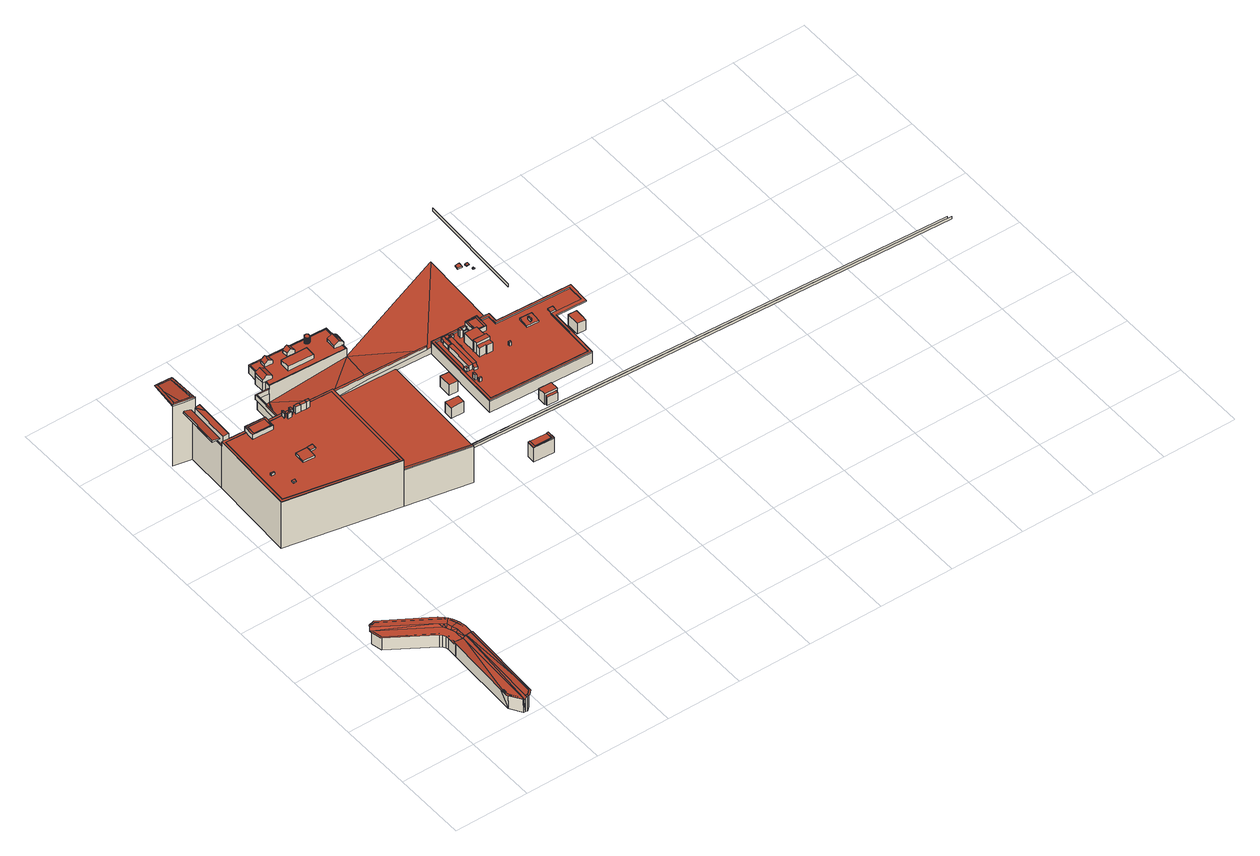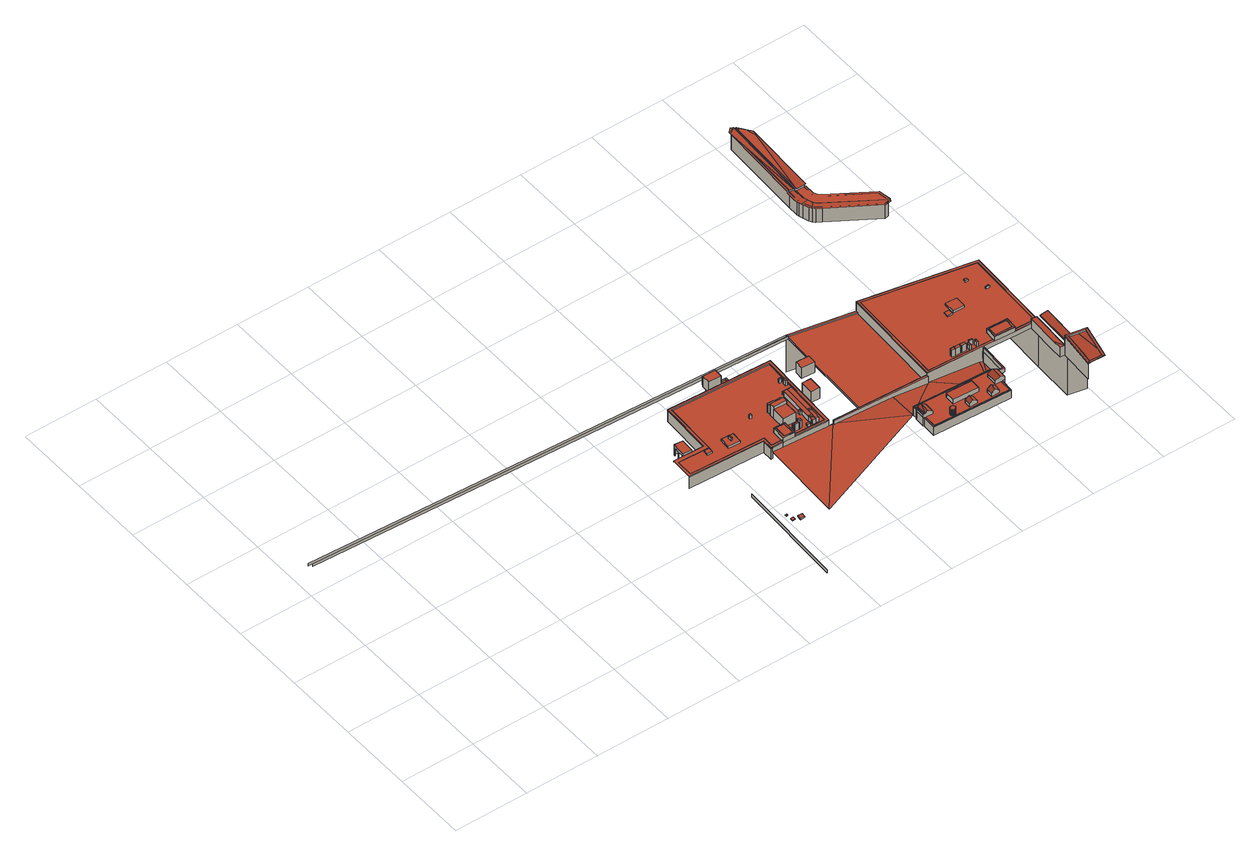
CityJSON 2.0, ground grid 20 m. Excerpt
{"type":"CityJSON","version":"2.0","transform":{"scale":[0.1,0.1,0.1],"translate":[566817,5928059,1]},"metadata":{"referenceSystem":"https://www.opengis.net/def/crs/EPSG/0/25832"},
"CityObjects":{
"building1":{"type":"Building","attributes":{"Grundfläche 2D":"182.866025","Grundhöhe NN":"1.828"},"geometry":[{"type":"Solid","lod":"3","boundaries":[[[[0,1,2,3]],[[0,3,4,5]],[[0,6,7,1]],[[6,8,9]],[[10,1,7,6,9]],[[8,11,12,13,14]],[[10,9,8,14,13]],[[15,10,13]],[[16,17,18]],[[19,20,21,17,22,23,24,25,26]],[[27,20,19,28,29]],[[30,31,32,33,34,27,29,35,36]],[[30,37,31]],[[38,39,40,41,42,43,16,18,44,45,46,47,48,49,50]],[[48,47,46,33,47]],[[33,32,31,48,47]],[[21,44,18]],[[18,17,21]],[[21,20,44]],[[27,34,45]],[[45,44,20,27]],[[45,34,46]],[[34,33,46]],[[51,7,52,53]],[[52,7,54]],[[52,54,9]],[[52,9,55]],[[56,51,53,57]],[[56,57,58,23,5]],[[6,0,5,23,22,17]],[[59,60,11,8,6,17]],[[14,11,60,61]],[[61,62,14]],[[54,9,62,61,55]],[[55,9,54]],[[43,63,64,60]],[[63,65,66,64]],[[43,60,67,16]],[[16,67,59,17]],[[68,23,58,69]],[[70,68,69,71]],[[72,70,71,73]],[[74,72,73,75]],[[76,74,75,77]],[[78,76,77,79]],[[80,78,79,81]],[[82,80,81,83]],[[84,82,83,85]],[[86,47,32,84,85,87]],[[88,89,47,86]],[[90,89,88,91]],[[92,90,91,93]],[[65,92,93,66]],[[73,71,69,58,57,53,52,55,61,60,59,67,60,64,66,93,91,88,86,87,85,83,81,79,77,75]],[[11,14,13,12]],[[15,13,9]],[[62,9,13,14]],[[9,10,15]],[[10,9,54,7,1]],[[5,4,3,2,1,7,51,56]],[[40,39,38,50,49,48,47,89,90,92,65,63,43,42,41]],[[26,25,24,23,68,70,72,74,76,29,28,19]],[[76,78,80,82,37,30,36,35,29]],[[84,32,31,37,82]],[[31,32,47,48]]]],"semantics":{"surfaces":[{"type":"RoofSurface"},{"type":"WallSurface"},{"type":"GroundSurface"}],"values":[[0,0,0,0,0,0,0,0,0,0,0,0,0,0,0,0,0,0,0,0,0,0,0,1,1,1,1,1,1,1,1,1,1,1,1,1,1,1,1,1,1,1,1,1,1,1,1,1,1,1,1,1,1,2,0,0,0,0,0,0,0,0,0,0,0]]}}]},
"building2":{"type":"Building","attributes":{"Grundfläche 2D":"17443.904602","Grundhöhe NN":"2.123"},"children":["building2-1","building2-2","building2-3","building2-4","building2-5","building2-6","building2-7","building2-8","building2-9","building2-10","building2-11","building2-12","building2-13","building2-14","building2-15","building2-16","building2-17","building2-18","building2-19","building2-20","building2-21","building2-22","building2-23","building2-24","building2-25","building2-26","building2-27","building2-28","building2-29","building2-30","building2-31","building2-32","building2-33","building2-34","building2-35","building2-36","building2-37","building2-38","building2-39","building2-40","building2-41","building2-42","building2-43","building2-44","building2-45","building2-46","building2-47","building2-48","building2-49","building2-50","building2-51","building2-52","building2-53","building2-54","building2-55"],"geometry":[{"type":"MultiSurface","lod":"3","boundaries":[[[94,95,96,97]],[[95,94,98,99]],[[100,101,102,103]],[[104,96,95]],[[105,106,104,95]],[[105,95,99,107]],[[106,108,104]],[[109,110,107,111,112]],[[113,114,115,116,117]],[[106,105,107,110,118,119]],[[109,112,120,118,110]],[[104,108,121,122,123,96]],[[103,124,125,100]],[[119,121,108,106]],[[116,126,122,121,119,118,127,128,129,117]],[[94,130,131,98]],[[101,132,133,102]],[[112,111,134,135,136,137,138,139,120]],[[140,134,111,141]],[[127,118,120]],[[120,139,127]],[[142,143,144,145,146,115,114,113,117,129,128,147,148,149]],[[138,150,127,139]],[[150,151,149,148,147,128,127]],[[152,153,154,141,125,124]],[[98,131,155,156,157,158,159,132,101,100,125,141,111,107,99]],[[153,152,160,161]],[[154,162,157,163,140,141]],[[164,165,166,167]],[[152,124,103,102,133,168,169,170,160]],[[158,157,162,171,161,160,170,169]],[[130,94,97,172,173,174]],[[175,176,177,178]],[[179,180,176,175,181,182,183,135,134,140,163,184,185,186,187]],[[177,188,189,178]],[[180,190,177,176]],[[177,190,188]],[[169,168,159,158]],[[188,190,191,189]],[[185,184,163,157,156,155]],[[191,190,192]],[[193,191,192]],[[193,192,194,195,196,197]],[[198,199,195,194]],[[200,201,199,198]],[[180,179,190]],[[202,203,201,200]],[[204,205,203,202]],[[132,159,168,133]],[[130,185,155,131]],[[206,207,208,209,186,185,130,174,173]],[[210,211,212,213]],[[214,192,190,215]],[[216,187,186,217]],[[215,190,179]],[[173,172,218,219,220]],[[211,221,222,212]],[[223,210,213,224]],[[225,226,205,204]],[[211,210,223,221]],[[227,228,207,206,173,220,229]],[[230,215,179,187,216,231]],[[232,233,234,235,236,237,238,239,240,241,242,243,244],[224,213,212,222],[245,246,247,248],[249,250,251,252],[253,254,255,256,257,258,259,260,261,262,263,264,265,266,267,268,269,270,271,272,273,274,275,276,277,278,279,280,281,282,283,284,285,286,287,288,289,290,291,292,293,294,295,296]],[[221,223,224,222]],[[297,227,229,298]],[[299,300,217,186,209]],[[208,301,302,299,209]],[[217,300,303,304,230,231,216]],[[214,215,305,306]],[[306,305,307,308]],[[227,309,310,228]],[[308,307,311,312]],[[228,310,313,314,302,301,208,207]],[[312,311,315,316]],[[304,215,230]],[[297,298,317]],[[316,315,226,225]],[[318,319,320,321]],[[322,323,324,325]],[[326,314,313,327,328]],[[326,328,329,330]],[[331,318,321,332]],[[333,334,319,318,331,335]],[[302,303,300,299]],[[335,331,332,336]],[[328,337,338,329]],[[325,339,340,322]],[[323,341,342,324]],[[343,344,345,346]],[[326,347,348,349,350,351,314]],[[348,347,326,330,352]],[[343,353,354,344]],[[355,345,344,354]],[[356,355,354,353]],[[328,327,357,337]],[[358,359,360,352,342,341]],[[361,362,215,304,303,302,363]],[[359,358,364,365]],[[366,367,368,369]],[[360,370,371,349,348,352]],[[361,363,302,314,351,350,372,373]],[[374,371,370,375,365,364,376,377]],[[322,340,378,379,380,381,382,383,377,376,364,358,341,323],[355,356,346,345]],[[382,384,385,374,377,383]],[[372,350,349,386,387,388,373,389]],[[381,390,384,382]],[[391,392,393,386,349,371,394,395,396]],[[372,350,372,373]],[[373,372,389]],[[397,398,399,400]],[[329,338,401,402,403,404,400,399,405,396,395,394,371,374,385,384,390,406,407,408,339,325,324,342,352,330]],[[397,409,410,398]],[[388,411,412,413,373]],[[388,391,396,405,411]],[[398,411,405,399]],[[398,410,412,411]],[[317,414,415,309,227,297]],[[416,220,219,417,418,419]],[[337,420,401,338]],[[381,380,406,390]],[[340,339,408,378]],[[337,357,421,420]],[[422,423,409,397]],[[422,397,400,404]],[[420,424,402,401]],[[425,426,427,428]]],"semantics":{"surfaces":[{"type":"WallSurface"},{"type":"RoofSurface"}],"values":[0,0,0,0,0,0,1,0,1,0,1,0,0,1,0,0,0,0,0,1,1,1,0,0,0,1,0,0,1,1,0,0,0,0,0,1,1,0,0,0,0,0,0,0,0,1,0,0,0,0,0,0,0,0,1,0,0,0,0,1,1,1,1,0,0,1,0,0,0,0,0,0,0,0,1,1,0,0,0,0,0,0,1,0,0,0,0,0,0,0,0,1,0,0,0,0,1,0,1,0,1,0,1,0,0,0,0,1,1,0,1,0,0,0,0,0,0,0,0,0,0,0,0,0,0,0]}}]},
"building2-1":{"type":"BuildingInstallation","parents":["building2"],"geometry":[{"type":"MultiSurface","lod":"3","boundaries":[[[429,430,431,432]],[[432,431,433,434]],[[429,432,434,435]],[[435,436,430,429]],[[436,433,431,430]]],"semantics":{"surfaces":[{"type":"RoofSurface"},{"type":"WallSurface"}],"values":[0,1,1,1,1]}}]},
"building2-2":{"type":"BuildingInstallation","parents":["building2"],"geometry":[{"type":"MultiSurface","lod":"3","boundaries":[[[437,438,439,440]],[[440,439,441,442]],[[437,440,442,443]],[[438,437,443,444]],[[439,438,444,441]]],"semantics":{"surfaces":[{"type":"RoofSurface"},{"type":"WallSurface"}],"values":[0,1,1,1,1]}}]},
"building2-3":{"type":"BuildingInstallation","parents":["building2"],"geometry":[{"type":"MultiSurface","lod":"3","boundaries":[[[445,446,447,448]],[[449,450,448,447]],[[450,451,445,448]],[[451,452,446,445]],[[452,449,447,446]],[[450,449,452,451]]],"semantics":{"surfaces":[{"type":"RoofSurface"},{"type":"WallSurface"},{"type":"OuterCeilingSurface"}],"values":[0,1,1,1,1,2]}}]},
"building2-4":{"type":"BuildingInstallation","parents":["building2"],"geometry":[{"type":"MultiSurface","lod":"3","boundaries":[[[453,454,455,456,457,458,459,460,461]],[[459,462,463,464,465,466,467,145,146,468,460]],[[456,469,470,471,113,472,459,458,457]],[[472,114,473,474,475,464,463,462,459]],[[145,467,476,145,146,115,116,460,468,146]],[[461,460,116,117,129,128,454,453]]],"semantics":{"surfaces":[{"type":"RoofSurface"},{"type":"WallSurface"}],"values":[0,0,1,1,1,1]}}]},
"building2-5":{"type":"BuildingInstallation","parents":["building2"],"geometry":[{"type":"MultiSurface","lod":"3","boundaries":[[[477,478,456,455,454,479,480]],[[480,481,477]],[[481,482,483,484,467,466,465,464,485,477]],[[486,469,456,478,477,487]],[[479,454,128,147,148,149,481,480]],[[483,482,481,149,142,143,144,476,467,484]],[[475,487,477,485,464]]],"semantics":{"surfaces":[{"type":"RoofSurface"},{"type":"WallSurface"}],"values":[0,0,0,1,1,1,1]}}]},
"building2-6":{"type":"BuildingInstallation","parents":["building2"],"geometry":[{"type":"MultiSurface","lod":"3","boundaries":[[[488,489,490,491]],[[492,493,489,488]],[[493,494,490,489]],[[494,495,491,490]],[[495,492,488,491]]],"semantics":{"surfaces":[{"type":"RoofSurface"},{"type":"WallSurface"}],"values":[0,1,1,1,1]}}]},
"building2-7":{"type":"BuildingInstallation","parents":["building2"],"geometry":[{"type":"MultiSurface","lod":"3","boundaries":[[[496,497,498,499,500,501]],[[154,153,498,497]],[[153,161,499,498]],[[501,500,167,166]],[[496,501,166,165]]],"semantics":{"surfaces":[{"type":"RoofSurface"},{"type":"WallSurface"}],"values":[0,1,1,1,1]}}]},
"building2-8":{"type":"BuildingInstallation","parents":["building2"],"geometry":[{"type":"MultiSurface","lod":"3","boundaries":[[[497,496,502,500,499,503,504]],[[165,164,502,496]],[[500,502,164,167]],[[161,171,162,504,503,499]],[[162,154,497,504]]],"semantics":{"surfaces":[{"type":"RoofSurface"},{"type":"WallSurface"}],"values":[0,1,1,1,1]}}]},
"building2-9":{"type":"BuildingInstallation","parents":["building2"],"geometry":[{"type":"MultiSurface","lod":"3","boundaries":[[[505,506,507,508]],[[509,510,506,505]],[[510,511,507,506]],[[511,512,508,507]],[[512,509,505,508]]],"semantics":{"surfaces":[{"type":"RoofSurface"},{"type":"WallSurface"}],"values":[0,1,1,1,1]}}]},
"building2-10":{"type":"BuildingInstallation","parents":["building2"],"geometry":[{"type":"MultiSurface","lod":"3","boundaries":[[[513,514,515,516]],[[516,515,517,518]],[[513,516,518,519]],[[514,513,519,520]],[[515,514,520,517]]],"semantics":{"surfaces":[{"type":"RoofSurface"},{"type":"WallSurface"}],"values":[0,1,1,1,1]}}]},
"building2-11":{"type":"BuildingInstallation","parents":["building2"],"geometry":[{"type":"MultiSurface","lod":"3","boundaries":[[[521,522,523,524]],[[524,523,525,526]],[[526,527,521,524]],[[522,521,527,528]],[[528,525,523,522]]],"semantics":{"surfaces":[{"type":"RoofSurface"},{"type":"WallSurface"}],"values":[0,1,1,1,1]}}]},
"building2-12":{"type":"BuildingInstallation","parents":["building2"],"geometry":[{"type":"MultiSurface","lod":"3","boundaries":[[[529,530,531,532]],[[533,534,530,529]],[[534,535,531,530]],[[535,536,532,531]],[[536,533,529,532]]],"semantics":{"surfaces":[{"type":"RoofSurface"},{"type":"WallSurface"}],"values":[0,1,1,1,1]}}]},
"building2-13":{"type":"BuildingInstallation","parents":["building2"],"geometry":[{"type":"MultiSurface","lod":"3","boundaries":[[[537,538,539,540,541,542,543,193,197,544]],[[178,189,543,542]],[[543,189,191,193]],[[545,538,537,544,197,196,546,547]],[[548,541,540,539,538,545,549,550]],[[548,178,542,541]]],"semantics":{"surfaces":[{"type":"RoofSurface"},{"type":"WallSurface"}],"values":[0,1,1,1,1,1]}}]},
"building2-14":{"type":"BuildingInstallation","parents":["building2"],"geometry":[{"type":"MultiSurface","lod":"3","boundaries":[[[551,552,553,554,555]],[[553,552,556,557]],[[554,553,557,558]],[[555,554,558,559]],[[556,552,551,555,559,560]]],"semantics":{"surfaces":[{"type":"RoofSurface"},{"type":"WallSurface"}],"values":[0,1,1,1,1]}}]},
"building2-15":{"type":"BuildingInstallation","parents":["building2"],"geometry":[{"type":"MultiSurface","lod":"3","boundaries":[[[561,562,563,564]],[[564,563,565,566]],[[561,564,566,567]],[[562,561,567,568]],[[563,562,568,565]]],"semantics":{"surfaces":[{"type":"RoofSurface"},{"type":"WallSurface"}],"values":[0,1,1,1,1]}}]},
"building2-16":{"type":"BuildingInstallation","parents":["building2"],"geometry":[{"type":"MultiSurface","lod":"3","boundaries":[[[569,570,571,572]],[[572,571,573,574]],[[569,572,574,575]],[[570,569,575,576]],[[571,570,576,573]]],"semantics":{"surfaces":[{"type":"RoofSurface"},{"type":"WallSurface"}],"values":[0,1,1,1,1]}}]},
"building2-17":{"type":"BuildingInstallation","parents":["building2"],"geometry":[{"type":"MultiSurface","lod":"3","boundaries":[[[577,578,579,580]],[[578,581,582,583,584,579]],[[233,232,585,586,202,200,583,582,581,578,577]],[[200,198,584,583]],[[587,235,234,580,579,584,198,194,588]],[[577,580,234,233]]],"semantics":{"surfaces":[{"type":"RoofSurface"},{"type":"WallSurface"}],"values":[0,0,1,1,1,1]}}]},
"building2-18":{"type":"BuildingInstallation","parents":["building2"],"geometry":[{"type":"MultiSurface","lod":"3","boundaries":[[[589,590,591,592]],[[593,589,592,594]],[[249,594,592,591,250]],[[593,594,249,252]],[[251,590,589,593,252]],[[591,590,251,250]]],"semantics":{"surfaces":[{"type":"RoofSurface"},{"type":"WallSurface"}],"values":[0,0,1,1,1,1]}}]},
"building2-19":{"type":"BuildingInstallation","parents":["building2"],"geometry":[{"type":"MultiSurface","lod":"3","boundaries":[[[298,595,174,416]],[[206,595,298,229]],[[206,173,174,595]],[[220,416,174,173]]],"semantics":{"surfaces":[{"type":"RoofSurface"},{"type":"WallSurface"}],"values":[0,1,1,1]}}]},
"building2-20":{"type":"BuildingInstallation","parents":["building2"],"geometry":[{"type":"MultiSurface","lod":"3","boundaries":[[[596,597,587,588,598,599,600,601]],[[596,601,238,237]],[[194,192,598,588]],[[192,214,599,598]],[[214,306,600,599]],[[597,596,237,236]],[[587,597,236,235]]],"semantics":{"surfaces":[{"type":"RoofSurface"},{"type":"WallSurface"}],"values":[0,1,1,1,1,1,1]}}]},
"building2-21":{"type":"BuildingInstallation","parents":["building2"],"geometry":[{"type":"MultiSurface","lod":"3","boundaries":[[[602,603,604,605]],[[606,603,602,607]],[[605,604,246,245]],[[248,607,602,605,245]],[[606,607,248,247]],[[246,604,603,606,247]]],"semantics":{"surfaces":[{"type":"RoofSurface"},{"type":"WallSurface"}],"values":[0,0,1,1,1,1]}}]},
"building2-22":{"type":"BuildingInstallation","parents":["building2"],"geometry":[{"type":"MultiSurface","lod":"3","boundaries":[[[608,586,585,609,610,611,612,613]],[[609,585,232,244]],[[610,609,244,243]],[[611,610,243,242]],[[316,225,613,612]],[[225,204,608,613]],[[204,202,586,608]]],"semantics":{"surfaces":[{"type":"RoofSurface"},{"type":"WallSurface"}],"values":[0,1,1,1,1,1,1]}}]},
"building2-23":{"type":"BuildingInstallation","parents":["building2"],"geometry":[{"type":"MultiSurface","lod":"3","boundaries":[[[614,615,616,617,618,619,620,621,622,623,624,625,626,627,628,629,630,631,632,633,634,635,636,637,638,639,640,641,642,643,644,645,646,647,648,649,650,651,652,653,654,655,656,657]],[[616,615,289,288]],[[617,616,288,287]],[[618,617,287,286]],[[614,657,291,290]],[[615,614,290,289]],[[619,618,286,285]],[[620,619,285,284]],[[621,620,284,283]],[[622,621,283,282]],[[623,622,282,281]],[[624,623,281,280]],[[625,624,280,279]],[[626,625,279,278]],[[627,626,278,277]],[[628,627,277,276]],[[629,628,276,275]],[[630,629,275,274]],[[631,630,274,273]],[[632,631,273,272]],[[633,632,272,271]],[[634,633,271,270]],[[635,634,270,269]],[[636,635,269,268]],[[637,636,268,267]],[[638,637,267,266]],[[639,638,266,265]],[[640,639,265,264]],[[641,640,264,263]],[[642,641,263,262]],[[643,642,262,261]],[[644,643,261,260]],[[645,644,260,259]],[[646,645,259,258]],[[647,646,258,257]],[[648,647,257,256]],[[649,648,256,255]],[[650,649,255,254]],[[651,650,254,253]],[[652,651,253,296]],[[653,652,296,295]],[[654,653,295,294]],[[655,654,294,293]],[[656,655,293,292]],[[657,656,292,291]]],"semantics":{"surfaces":[{"type":"RoofSurface"},{"type":"WallSurface"}],"values":[0,1,1,1,1,1,1,1,1,1,1,1,1,1,1,1,1,1,1,1,1,1,1,1,1,1,1,1,1,1,1,1,1,1,1,1,1,1,1,1,1,1,1,1,1]}}]},
"building2-24":{"type":"BuildingInstallation","parents":["building2"],"geometry":[{"type":"MultiSurface","lod":"3","boundaries":[[[658,659,660,661]],[[662,661,663]],[[658,661,662]],[[664,665,663,666]],[[662,663,665]],[[664,666,667]],[[661,660,239,238,601,600,306,308,667,666,663]],[[308,312,664,667]],[[242,241,240,659,658,662,665,664,312,316,612,611]],[[660,659,240,239]]],"semantics":{"surfaces":[{"type":"RoofSurface"},{"type":"WallSurface"}],"values":[0,0,0,0,0,0,1,1,1,1]}}]},
"building2-25":{"type":"BuildingInstallation","parents":["building2"],"geometry":[{"type":"MultiSurface","lod":"3","boundaries":[[[668,669,670,671]],[[671,670,672,673]],[[668,671,673,674]],[[669,668,674,675]],[[670,669,675,672]]],"semantics":{"surfaces":[{"type":"RoofSurface"},{"type":"WallSurface"}],"values":[0,1,1,1,1]}}]},
"building2-26":{"type":"BuildingInstallation","parents":["building2"],"geometry":[{"type":"MultiSurface","lod":"3","boundaries":[[[676,677,678,679]],[[680,681,679,678]],[[681,682,676,679]],[[677,676,682,683]],[[678,677,683,680]]],"semantics":{"surfaces":[{"type":"RoofSurface"},{"type":"WallSurface"}],"values":[0,1,1,1,1]}}]},
"building2-27":{"type":"BuildingInstallation","parents":["building2"],"geometry":[{"type":"MultiSurface","lod":"3","boundaries":[[[684,685,686,687]],[[687,686,688,689]],[[684,687,689,690]],[[685,684,690,691]],[[686,685,691,688]]],"semantics":{"surfaces":[{"type":"RoofSurface"},{"type":"WallSurface"}],"values":[0,1,1,1,1]}}]},
"building2-28":{"type":"BuildingInstallation","parents":["building2"],"geometry":[{"type":"MultiSurface","lod":"3","boundaries":[[[692,693,694,695]],[[695,694,696,697]],[[692,695,697,698]],[[693,692,698,699]],[[694,693,699,696]]],"semantics":{"surfaces":[{"type":"RoofSurface"},{"type":"WallSurface"}],"values":[0,1,1,1,1]}}]},
"building2-29":{"type":"BuildingInstallation","parents":["building2"],"geometry":[{"type":"MultiSurface","lod":"3","boundaries":[[[700,701,702,703,704,705,706,707]],[[335,333,702,701]],[[333,708,703,702]],[[704,703,708,709]],[[709,334,705,704]],[[334,319,706,705]],[[319,318,707,706]],[[318,331,700,707]],[[331,335,701,700]]],"semantics":{"surfaces":[{"type":"RoofSurface"},{"type":"WallSurface"}],"values":[0,1,1,1,1,1,1,1,1]}}]},
"building2-30":{"type":"BuildingInstallation","parents":["building2"],"geometry":[{"type":"MultiSurface","lod":"3","boundaries":[[[710,711,712,713]],[[714,715,713,712]],[[715,716,710,713]],[[716,717,711,710]]],"semantics":{"surfaces":[{"type":"RoofSurface"},{"type":"WallSurface"}],"values":[0,1,1,1]}}]},
"building2-31":{"type":"BuildingInstallation","parents":["building2"],"geometry":[{"type":"MultiSurface","lod":"3","boundaries":[[[718,719,720,721]],[[722,723,718,721]],[[723,724,719,718]],[[724,725,720,719]]],"semantics":{"surfaces":[{"type":"RoofSurface"},{"type":"WallSurface"}],"values":[0,1,1,1]}}]},
"building2-32":{"type":"BuildingInstallation","parents":["building2"],"geometry":[{"type":"MultiSurface","lod":"3","boundaries":[[[726,727,728,729,730]],[[731,727,728,732,728,727,726,733]],[[728,732,714,712,711,729]],[[717,722,721,730,729,711]]],"semantics":{"surfaces":[{"type":"RoofSurface"},{"type":"WallSurface"}],"values":[0,1,1,1]}}]},
"building2-33":{"type":"BuildingInstallation","parents":["building2"],"geometry":[{"type":"MultiSurface","lod":"3","boundaries":[[[734,728,727]],[[734,727,735]],[[731,736,735,727]],[[737,732,728,734]]],"semantics":{"surfaces":[{"type":"RoofSurface"},{"type":"WallSurface"}],"values":[0,0,1,1]}}]},
"building2-34":{"type":"BuildingInstallation","parents":["building2"],"geometry":[{"type":"MultiSurface","lod":"3","boundaries":[[[738,739,740,726,730,741,742]],[[733,726,740,743]],[[721,720,725,744,742,741,730]],[[745,738,742,744,746,747,748,749]]],"semantics":{"surfaces":[{"type":"RoofSurface"},{"type":"WallSurface"}],"values":[0,1,1,1]}}]},
"building2-35":{"type":"BuildingInstallation","parents":["building2"],"geometry":[{"type":"MultiSurface","lod":"3","boundaries":[[[750,751,734,735,752,753,754,755]],[[736,756,752,735]],[[756,757,753,752]],[[757,758,754,753]],[[758,759,755,754]],[[759,760,750,755]],[[760,761,751,750]],[[761,737,734,751]]],"semantics":{"surfaces":[{"type":"RoofSurface"},{"type":"WallSurface"}],"values":[0,1,1,1,1,1,1,1]}}]},
"building2-36":{"type":"BuildingInstallation","parents":["building2"],"geometry":[{"type":"MultiSurface","lod":"3","boundaries":[[[762,763,748,747]],[[746,764,762,747]],[[764,765,763,762]],[[765,749,748,763]]],"semantics":{"surfaces":[{"type":"RoofSurface"},{"type":"WallSurface"}],"values":[0,1,1,1]}}]},
"building2-37":{"type":"BuildingInstallation","parents":["building2"],"geometry":[{"type":"MultiSurface","lod":"3","boundaries":[[[740,739,766,767]],[[738,768,739]],[[768,766,739]],[[766,768,769,770,771,772]],[[745,773,768,738]],[[773,774,769,768]],[[774,775,770,769]],[[775,776,771,770]],[[776,777,772,771]],[[777,778,766,772]],[[778,779,767,766]],[[779,743,740,767]]],"semantics":{"surfaces":[{"type":"RoofSurface"},{"type":"WallSurface"}],"values":[0,0,0,0,1,1,1,1,1,1,1,1]}}]},
"building2-38":{"type":"BuildingInstallation","parents":["building2"],"geometry":[{"type":"MultiSurface","lod":"3","boundaries":[[[780,781,782,783]],[[784,785,780,783]],[[785,786,781,780]],[[786,787,782,781]]],"semantics":{"surfaces":[{"type":"RoofSurface"},{"type":"WallSurface"}],"values":[0,1,1,1]}}]},
"building2-39":{"type":"BuildingInstallation","parents":["building2"],"geometry":[{"type":"MultiSurface","lod":"3","boundaries":[[[788,789,790,791]],[[792,793,789,788]],[[794,790,789,793,784,783,782,787]],[[794,795,791,790]],[[795,792,788,791]]],"semantics":{"surfaces":[{"type":"RoofSurface"},{"type":"WallSurface"}],"values":[0,1,1,1,1]}}]},
"building2-40":{"type":"BuildingInstallation","parents":["building2"],"geometry":[{"type":"MultiSurface","lod":"3","boundaries":[[[796,797,798,799,800]],[[801,798,797,796,802,803]],[[799,798,801,804]],[[800,799,804,805]],[[796,800,805,802]]],"semantics":{"surfaces":[{"type":"RoofSurface"},{"type":"WallSurface"}],"values":[0,1,1,1,1]}}]},
"building2-41":{"type":"BuildingInstallation","parents":["building2"],"geometry":[{"type":"MultiSurface","lod":"3","boundaries":[[[806,807,808,809,810,811]],[[812,813,806,811]],[[813,814,807,806]],[[814,815,808,807]],[[815,816,809,808]],[[816,817,810,809]]],"semantics":{"surfaces":[{"type":"RoofSurface"},{"type":"WallSurface"}],"values":[0,1,1,1,1,1]}}]},
"building2-42":{"type":"BuildingInstallation","parents":["building2"],"geometry":[{"type":"MultiSurface","lod":"3","boundaries":[[[818,819,820,821,822]],[[820,819,811,810,817,823]],[[356,353,821,820,823]],[[353,343,822,821]],[[824,818,822,343,346]],[[812,811,819,818,824]]],"semantics":{"surfaces":[{"type":"RoofSurface"},{"type":"WallSurface"}],"values":[0,1,1,1,1,1]}}]},
"building2-43":{"type":"BuildingInstallation","parents":["building2"],"geometry":[{"type":"MultiSurface","lod":"3","boundaries":[[[825,826,827,828]],[[829,830,826,825]],[[830,831,827,826]],[[831,832,828,827]],[[832,829,825,828]]],"semantics":{"surfaces":[{"type":"RoofSurface"},{"type":"WallSurface"}],"values":[0,1,1,1,1]}}]},
"building2-44":{"type":"BuildingInstallation","parents":["building2"],"geometry":[{"type":"MultiSurface","lod":"3","boundaries":[[[833,834,835,836]],[[835,834,837,838]],[[836,835,838,839]],[[833,836,839,840]],[[834,833,840,837]]],"semantics":{"surfaces":[{"type":"RoofSurface"},{"type":"WallSurface"}],"values":[0,1,1,1,1]}}]},
"building2-45":{"type":"BuildingInstallation","parents":["building2"],"geometry":[{"type":"MultiSurface","lod":"3","boundaries":[[[841,842,843,844]],[[845,846,842,841]],[[846,847,843,842]],[[847,848,844,843]],[[848,845,841,844]]],"semantics":{"surfaces":[{"type":"RoofSurface"},{"type":"WallSurface"}],"values":[0,1,1,1,1]}}]},
"building2-46":{"type":"BuildingInstallation","parents":["building2"],"geometry":[{"type":"MultiSurface","lod":"3","boundaries":[[[849,850,851,852]],[[359,365,851,850]],[[849,852,369,368]]],"semantics":{"surfaces":[{"type":"RoofSurface"},{"type":"WallSurface"}],"values":[0,1,1]}}]},
"building2-47":{"type":"BuildingInstallation","parents":["building2"],"geometry":[{"type":"MultiSurface","lod":"3","boundaries":[[[853,854,850,849,855,856,852,851,857]],[[855,849,368,367]],[[856,855,367,366]],[[852,856,366,369]],[[365,375,370,853,857,851]],[[370,360,854,853]],[[360,359,850,854]]],"semantics":{"surfaces":[{"type":"RoofSurface"},{"type":"WallSurface"}],"values":[0,1,1,1,1,1,1]}}]},
"building2-48":{"type":"BuildingInstallation","parents":["building2"],"geometry":[{"type":"MultiSurface","lod":"3","boundaries":[[[858,859,860,861]],[[861,860,862,863]],[[858,861,863,864]],[[859,858,864,865]],[[860,859,865,862]]],"semantics":{"surfaces":[{"type":"RoofSurface"},{"type":"WallSurface"}],"values":[0,1,1,1,1]}}]},
"building2-49":{"type":"BuildingInstallation","parents":["building2"],"geometry":[{"type":"MultiSurface","lod":"3","boundaries":[[[866,867,868,869]],[[869,868,870,871]],[[866,869,871,872]],[[867,866,872,873]],[[868,867,873,870]]],"semantics":{"surfaces":[{"type":"RoofSurface"},{"type":"WallSurface"}],"values":[0,1,1,1,1]}}]},
"building2-50":{"type":"BuildingInstallation","parents":["building2"],"geometry":[{"type":"MultiSurface","lod":"3","boundaries":[[[874,875,876,877],[870,873,872,871]],[[875,874,878,879]],[[876,875,879,880]],[[880,881,877,876]],[[881,878,874,877]]],"semantics":{"surfaces":[{"type":"RoofSurface"},{"type":"WallSurface"}],"values":[0,1,1,1,1]}}]},
"building2-51":{"type":"BuildingInstallation","parents":["building2"],"geometry":[{"type":"MultiSurface","lod":"3","boundaries":[[[882,883,884,885]],[[885,884,886,887]],[[882,885,887,888]],[[883,882,888,889]],[[884,883,889,886]]],"semantics":{"surfaces":[{"type":"RoofSurface"},{"type":"WallSurface"}],"values":[0,1,1,1,1]}}]},
"building2-52":{"type":"BuildingInstallation","parents":["building2"],"geometry":[{"type":"MultiSurface","lod":"3","boundaries":[[[890,891,892,893,894,895]],[[896,897,891,890]],[[897,898,892,891]],[[898,899,893,892]],[[899,900,901,902,903,904,905,906,907,896,890,895,894,893]]],"semantics":{"surfaces":[{"type":"RoofSurface"},{"type":"WallSurface"}],"values":[0,1,1,1,1]}}]},
"building2-53":{"type":"BuildingInstallation","parents":["building2"],"geometry":[{"type":"MultiSurface","lod":"3","boundaries":[[[908,909,910,911]],[[911,910,912,913]],[[908,911,913,914]],[[909,908,914,915]],[[910,909,915,912]]],"semantics":{"surfaces":[{"type":"RoofSurface"},{"type":"WallSurface"}],"values":[0,1,1,1,1]}}]},
"building2-54":{"type":"BuildingInstallation","parents":["building2"],"geometry":[{"type":"MultiSurface","lod":"3","boundaries":[[[916,917,918,919]],[[919,918,920,921]],[[916,919,921,922]],[[917,916,922,923]],[[918,917,923,920]]],"semantics":{"surfaces":[{"type":"RoofSurface"},{"type":"WallSurface"}],"values":[0,1,1,1,1]}}]},
"building2-55":{"type":"BuildingInstallation","parents":["building2"],"geometry":[{"type":"MultiSurface","lod":"3","boundaries":[[[924,925,926,927]],[[927,926,928,929]],[[924,927,929,930]],[[925,924,930,931]],[[926,925,931,928]]],"semantics":{"surfaces":[{"type":"RoofSurface"},{"type":"WallSurface"}],"values":[0,1,1,1,1]}}]}
},
"vertices":[
[170,249,59],[158,8,59],[166,7,60],[177,18,61],[188,248,61],[183,248,61],[169,249,59],[159,13,59],[162,249,54],[152,13,54],[152,8,54],[142,250,55],[137,250,55],[127,42,55],[134,82,54],[150,8,54],[163,249,49],[169,249,55],[164,277,49],[185,296,56],[165,293,55],[170,279,55],[170,249,55],[183,248,56],[188,248,56],[189,277,56],[188,285,56],[160,306,55],[179,312,56],[174,320,56],[34,413,56],[15,403,55],[19,401,55],[146,320,55],[156,312,55],[168,326,56],[156,336,56],[19,410,55],[128,293,50],[132,289,50],[136,283,50],[138,277,50],[137,250,50],[142,250,49],[160,291,49],[155,302,49],[150,309,49],[16,396,49],[12,398,49],[11,397,49],[17,364,50],[164,12,60],[159,13,8],[164,12,8],[153,13,54],[153,13,8],[173,20,61],[173,20,8],[183,248,8],[169,249,8],[142,250,8],[133,44,8],[133,44,54],[143,278,49],[143,278,8],[141,285,49],[141,285,8],[163,249,8],[184,277,56],[184,277,8],[183,284,56],[183,284,8],[180,294,56],[180,294,8],[174,310,56],[174,310,8],[170,317,56],[170,317,8],[165,323,56],[165,323,8],[153,331,56],[153,331,8],[33,408,56],[33,408,8],[22,405,55],[22,405,8],[16,396,8],[19,401,8],[21,367,8],[21,367,49],[131,297,49],[131,297,8],[136,293,49],[136,293,8],
[39,763,155],[50,999,155],[50,999,11],[39,763,11],[39,763,156],[50,999,156],[56,992,156],[46,769,156],[46,769,155],[56,992,155],[50,999,141],[54,999,155],[54,999,141],[54,999,156],[54,1112,141],[57,999,170],[54,999,169],[69,998,156],[69,998,171],[30,1122,197],[22,1184,191],[19,1201,189],[6,1122,198],[31,1117,198],[60,1112,169],[60,1112,141],[73,1087,171],[54,1113,141],[54,1113,11],[54,1112,11],[112,990,155],[112,990,156],[6,1122,11],[61,1112,170],[61,1112,198],[60,1112,198],[340,704,155],[340,704,156],[334,711,156],[334,711,155],[69,998,155],[69,998,141],[73,1087,141],[74,1108,141],[74,1112,141],[74,1112,171],[113,996,155],[113,996,156],[61,1206,188],[60,1206,188],[25,1207,188],[20,1207,189],[20,1206,189],[61,1117,197],[66,1201,189],[66,1206,188],[61,1112,141],[66,1206,141],[111,964,155],[111,964,168],[113,996,168],[353,984,156],[209,991,156],[169,993,156],[169,987,156],[346,979,156],[167,961,155],[167,961,168],[169,993,168],[169,993,155],[164,989,168],[117,991,168],[116,966,168],[163,964,168],[346,979,155],[169,987,155],[167,964,155],[167,964,168],[340,704,11],[340,704,124],[340,704,127],[202,992,141],[202,992,110],[202,994,110],[202,994,141],[347,985,126],[209,991,112],[169,993,141],[117,996,141],[113,996,141],[209,991,155],[353,984,155],[353,984,148],[353,984,126],[206,1072,110],[206,1072,141],[238,1070,115],[238,1070,141],[238,1070,166],[238,1070,155],[239,1086,166],[239,1086,141],[238,1074,141],[238,1074,155],[232,1086,166],[232,1086,141],[233,1115,166],[233,1115,141],[240,1115,166],[240,1115,141],[242,1151,166],[242,1151,141],[340,710,124],[353,982,124],[353,982,126],[353,982,148],[302,1083,179],[303,1110,179],[303,1110,166],[302,1083,166],[450,1060,166],[450,1060,141],[353,988,127],[353,988,148],[512,670,11],[512,670,120],[512,670,124],[372,1107,179],[372,1107,166],[371,1080,179],[371,1080,166],[453,1141,166],[453,1141,141],[512,677,124],[524,975,124],[512,675,124],[447,983,136],[357,988,127],[243,1115,166],[259,1114,166],[258,1085,166],[241,1086,166],[240,1072,166],[448,1062,166],[448,1075,166],[428,1077,166],[429,1105,166],[442,1104,166],[449,1104,166],[450,1138,166],[244,1148,166],[328,1121,166],[328,1138,166],[349,1137,166],[348,1120,166],[288,1123,166],[267,1124,166],[268,1141,166],[289,1140,166],[398,1134,166],[398,1133,166],[398,1132,166],[398,1131,166],[398,1130,166],[398,1129,166],[398,1128,166],[397,1128,166],[397,1127,166],[396,1127,166],[395,1126,166],[394,1125,166],[393,1125,166],[392,1125,166],[391,1125,166],[390,1125,166],[389,1126,166],[388,1126,166],[388,1127,166],[387,1127,166],[387,1128,166],[386,1128,166],[386,1129,166],[386,1130,166],[385,1130,166],[385,1131,166],[385,1132,166],[385,1133,166],[386,1134,166],[386,1135,166],[387,1136,166],[388,1137,166],[389,1137,166],[389,1138,166],[390,1138,166],[391,1138,166],[392,1138,166],[393,1138,166],[394,1138,166],[395,1138,166],[396,1137,166],[396,1136,166],[397,1136,166],[398,1135,166],[512,677,127],[512,675,127],[608,971,148],[608,975,148],[447,978,135],[608,971,138],[608,975,138],[600,976,138],[450,1075,141],[450,1075,166],[452,1075,141],[452,1075,166],[512,677,120],[524,975,120],[454,1103,141],[454,1103,166],[621,971,120],[621,971,138],[452,1104,141],[452,1104,166],[661,670,127],[660,641,55],[661,663,55],[661,663,11],[660,641,11],[617,745,154],[627,965,154],[627,965,157],[617,745,157],[621,971,154],[610,739,120],[610,739,154],[610,739,157],[621,971,157],[715,639,55],[715,639,11],[711,661,55],[665,663,55],[716,661,55],[716,661,11],[889,726,154],[889,726,157],[883,733,157],[883,733,154],[713,961,154],[713,961,157],[680,891,181],[681,928,181],[681,928,154],[680,891,154],[627,971,154],[713,967,154],[745,966,154],[745,966,140],[627,971,138],[713,967,157],[715,890,181],[716,927,181],[716,927,154],[715,890,154],[889,726,120],[712,928,154],[712,928,168],[713,967,168],[785,1189,141],[783,1189,141],[783,1187,141],[743,927,154],[743,927,168],[740,962,168],[717,963,168],[716,931,168],[739,929,168],[745,966,168],[745,966,157],[772,965,141],[774,965,141],[744,959,157],[743,929,168],[743,929,154],[744,959,154],[890,880,154],[973,876,154],[975,922,154],[772,931,154],[773,958,154],[772,958,154],[773,958,157],[772,958,157],[772,965,154],[773,965,154],[774,965,154],[773,965,141],[772,931,157],[774,965,155],[773,965,155],[772,965,155],[772,965,157],[773,965,157],[774,965,157],[778,937,154],[779,964,154],[779,964,157],[778,937,157],[896,869,157],[979,866,157],[979,868,157],[982,928,157],[779,965,157],[975,922,157],[973,876,157],[890,880,157],[778,937,121],[779,964,121],[779,965,154],[779,965,121],[774,965,121],[1808,616,127],[1808,616,120],[512,670,127],[1815,609,120],[1815,609,127],[661,663,127],[896,869,154],[896,869,120],[982,928,154],[982,928,121],[979,866,154],[887,1036,121],[901,1334,121],[901,1334,131],[887,1036,131],
[82,847,161],[73,848,161],[73,844,161],[82,844,161],[73,844,155],[82,844,155],[82,847,155],[73,848,155],
[98,802,159],[98,795,159],[105,795,159],[106,802,159],[105,795,155],[106,802,155],[98,802,155],[98,795,155],
[50,1114,169],[31,1117,173],[25,1001,173],[45,1000,169],[25,1001,167],[45,1000,167],[50,1114,167],[31,1117,167],
[60,1112,202],[61,1112,202],[60,1113,202],[56,1118,202],[33,1122,202],[32,1122,202],[12,1126,202],[6,1122,202],[55,1113,202],[25,1201,190],[25,1202,190],[25,1203,190],[23,1205,190],[21,1207,189],[20,1208,189],[19,1201,190],[56,1118,197],[33,1122,197],[32,1122,197],[12,1126,197],[25,1201,189],[25,1202,189],[25,1203,189],[20,1208,188],
[60,1201,190],[59,1185,193],[61,1117,201],[66,1201,190],[66,1206,189],[61,1206,189],[60,1206,189],[25,1207,189],[29,1203,190],[59,1185,191],[60,1201,189],
[187,833,161],[188,864,161],[157,865,161],[156,835,161],[187,833,155],[188,864,155],[157,865,155],[156,835,155],
[117,991,169],[113,996,169],[111,964,169],[167,961,169],[163,964,169],[116,966,169],
[164,989,169],[167,964,169],[169,993,169],
[206,867,159],[192,867,159],[192,854,159],[205,854,159],[206,867,155],[192,867,155],[192,854,155],[205,854,155],
[209,985,171],[208,975,171],[212,975,171],[212,984,171],[212,975,155],[212,984,155],[209,985,155],[208,975,155],
[215,968,171],[224,968,171],[224,972,171],[215,972,171],[224,972,155],[215,972,155],[215,968,155],[224,968,155],
[231,973,171],[232,983,171],[228,983,171],[228,974,171],[231,973,155],[232,983,155],[228,983,155],[228,974,155],
[233,1074,155],[203,1075,155],[203,1074,155],[203,1072,155],[199,994,155],[202,994,155],[206,1072,155],[236,1074,155],[203,1075,141],[236,1074,141],[233,1074,141],[199,994,141],[203,1074,141],[203,1072,141],
[238,973,176],[238,971,176],[251,970,176],[251,978,176],[238,978,176],[238,971,155],[251,970,155],[251,978,155],[238,978,155],[238,973,155],
[266,969,176],[266,977,176],[253,977,176],[252,970,176],[253,977,155],[252,970,155],[266,969,155],[266,977,155],
[277,976,176],[268,977,176],[267,969,176],[276,969,176],[267,969,155],[276,969,155],[277,976,155],[268,977,155],
[259,1114,176],[246,1115,184],[245,1086,184],[258,1085,176],[243,1115,182],[240,1115,180],[233,1115,176],[232,1086,176],[243,1115,167],[240,1115,167],[241,1086,167],[239,1086,167],
[279,1140,183],[268,1141,175],[267,1124,175],[278,1123,183],[289,1140,175],[288,1123,175],
[340,710,127],
[448,1062,167],[240,1072,167],[238,1070,167],[450,1060,167],[450,1075,167],[448,1075,167],
[338,1121,183],[339,1138,183],[328,1138,175],[328,1121,175],[349,1137,175],[348,1120,175],
[242,1151,167],[244,1148,167],[450,1138,167],[449,1104,167],[452,1104,167],[453,1141,167],
[393,1138,184],[392,1138,184],[391,1138,184],[390,1138,184],[389,1138,184],[389,1137,184],[388,1137,184],[387,1136,184],[386,1135,184],[386,1134,184],[385,1133,184],[385,1132,184],[385,1131,184],[385,1130,184],[386,1130,184],[386,1129,184],[386,1128,184],[387,1128,184],[387,1127,184],[388,1127,184],[388,1126,184],[389,1126,184],[390,1125,184],[391,1125,184],[392,1125,184],[393,1125,184],[394,1125,184],[395,1126,184],[396,1127,184],[397,1127,184],[397,1128,184],[398,1128,184],[398,1129,184],[398,1130,184],[398,1131,184],[398,1132,184],[398,1133,184],[398,1134,184],[398,1135,184],[397,1136,184],[396,1136,184],[396,1137,184],[395,1138,184],[394,1138,184],
[442,1104,183],[429,1105,175],[428,1077,175],[441,1076,183],[449,1104,179],[448,1075,178],[454,1103,175],[452,1104,177],[450,1075,177],[452,1075,175],
[530,800,153],[529,777,153],[564,775,153],[565,798,153],[564,775,120],[565,798,120],[530,800,120],[529,777,120],
[572,873,153],[570,838,153],[594,837,153],[595,872,153],[594,837,120],[595,872,120],[572,873,120],[570,838,120],
[626,824,170],[626,814,170],[630,814,170],[630,824,170],[630,814,154],[630,824,154],[626,824,154],[626,814,154],
[636,803,165],[636,808,165],[630,808,165],[630,803,165],[630,808,154],[630,803,154],[636,803,154],[636,808,154],
[715,639,57],[716,661,57],[711,661,57],[711,642,57],[664,644,57],[665,663,57],[661,663,57],[660,641,57],[711,642,55],[664,644,55],
[626,847,163],[632,847,163],[632,856,163],[626,857,163],[632,856,154],[626,857,154],[626,847,154],[632,847,154],
[643,840,162],[652,840,162],[652,846,169],[643,847,169],[643,847,154],[643,840,154],[652,840,154],[652,846,154],
[647,925,170],[646,925,170],[636,926,170],[632,847,170],[643,847,170],[646,925,154],[636,926,154],[647,925,154],
[637,930,167],[646,930,167],[646,930,154],[637,930,154],
[658,944,170],[656,944,170],[648,944,170],[652,846,170],[653,846,170],[648,944,154],[653,846,154],[658,944,154],[657,911,154],[657,911,165],[657,918,165],[657,918,154],
[640,954,167],[638,950,167],[646,951,167],[647,954,167],[647,958,167],[640,959,167],[646,951,154],[647,954,154],[647,958,154],[640,959,154],[640,954,154],[638,950,154],
[661,911,165],[661,918,165],[661,911,154],[661,918,154],
[648,950,167],[647,944,170],[656,950,167],[657,953,167],[658,958,167],[657,958,167],[649,959,167],[656,950,154],[657,953,154],[658,958,154],[657,958,154],[649,959,154],[648,950,154],[647,944,154],
[727,679,145],[755,678,145],[755,684,146],[727,685,146],[727,685,120],[727,679,120],[755,678,120],[755,684,120],
[725,708,152],[724,685,152],[759,684,152],[759,707,152],[725,708,120],[724,685,120],[759,684,120],[759,707,120],
[664,959,162],[664,958,162],[664,953,162],[670,953,162],[671,959,162],[664,953,154],[664,959,154],[664,958,154],[670,953,154],[671,959,154],
[679,868,181],[697,868,181],[697,866,181],[714,866,181],[714,878,181],[679,879,181],[679,879,154],[679,868,154],[697,868,154],[697,866,154],[714,866,154],[714,878,154],
[679,891,190],[679,879,190],[715,878,190],[715,890,190],[680,891,190],[715,878,154],[679,891,154],
[687,952,177],[682,952,177],[682,943,177],[687,942,177],[687,952,154],[682,952,154],[682,943,154],[687,942,154],
[701,945,169],[691,945,169],[691,942,169],[701,941,169],[691,945,154],[691,942,154],[701,941,154],[701,945,154],
[691,953,175],[691,948,175],[701,948,175],[701,952,175],[691,953,154],[691,948,154],[701,948,154],[701,952,154],
[716,931,169],[712,928,169],[743,927,169],[739,929,169],
[745,966,169],[713,967,169],[717,963,169],[740,962,169],[743,929,169],
[754,860,165],[754,855,165],[758,855,165],[759,860,165],[758,855,154],[759,860,154],[754,860,154],[754,855,154],
[835,884,168],[839,884,168],[839,895,168],[835,895,168],[839,895,160],[835,895,160],[835,884,160],[839,884,160],
[853,877,160],[855,906,160],[823,908,160],[821,879,160],[853,877,154],[855,906,154],[823,908,154],[821,879,154],
[893,896,159],[892,883,159],[905,883,159],[906,895,159],[905,883,154],[906,895,154],[893,896,154],[892,883,154],
[945,857,152],[922,858,152],[920,823,152],[943,821,152],[944,838,152],[944,839,152],[945,857,120],[922,858,120],[920,823,120],[943,821,120],[943,825,120],[943,825,144],[944,838,144],[944,838,120],[944,839,120],[944,839,144],[945,853,144],[945,853,120],
[844,1161,125],[833,1161,125],[832,1150,125],[843,1149,125],[832,1150,121],[843,1149,121],[844,1161,121],[833,1161,121],
[863,1129,123],[863,1133,123],[859,1133,123],[859,1129,123],[859,1133,121],[859,1129,121],[863,1129,121],[863,1133,121],
[861,1145,123],[861,1153,123],[853,1153,123],[853,1145,123],[853,1153,121],[853,1145,121],[861,1145,121],[861,1153,121]
]}
